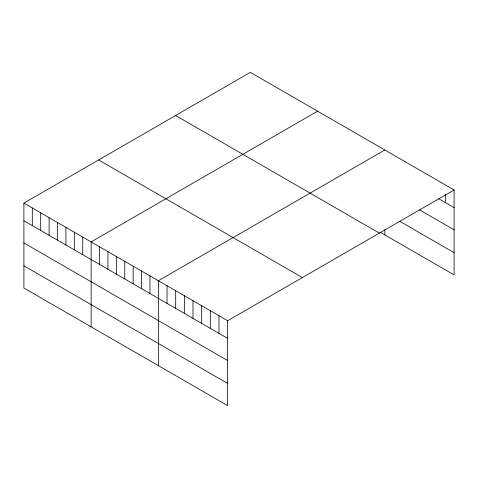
<?xml version="1.0" encoding="UTF-8"?>
<svg xmlns="http://www.w3.org/2000/svg" width="478" height="478" viewBox="0 0 478 478"><rect width="100%" height="100%" fill="white"/><g stroke="black" fill="none" stroke-linecap="round" stroke-linejoin="round"><path stroke-width="0.72" d="M454.1 189.981L227.642 320.726L227.642 405.643L23.9 288.019L23.9 203.102L250.358 72.357L454.1 189.981L454.1 274.898L380.303 232.296M317.595 111.171L91.137 241.916L91.137 326.833M384.826 149.99L158.367 280.735L158.367 365.652M438.637 198.699L454.1 207.631M419.463 209.83L454.1 229.828M399.674 221.278L454.1 252.701M175.629 115.503L379.371 233.127M98.629 159.957L302.371 277.581M23.9 203.102L227.642 320.726M23.9 220.746L227.642 338.376M23.9 242.944L227.642 360.573M23.9 265.816L227.642 383.446M445.442 194.54L445.442 202.63M384.826 229.727L384.826 234.907M218.984 315.731L218.984 333.375M210.32 310.73L210.32 328.374M201.662 305.729L201.662 323.379M193.004 300.734L193.004 318.378M184.347 295.733L184.347 313.377M175.689 290.732L175.689 308.376M167.025 285.736L167.025 303.381M149.967 275.884L149.967 293.528M141.56 271.032L141.56 288.676M133.153 266.18L133.153 283.824M124.752 261.329L124.752 278.973M116.345 256.471L116.345 274.121M107.944 251.619L107.944 269.269M99.538 246.768L99.538 264.418M82.73 237.064L82.73 254.708M74.323 232.212L74.323 249.857M65.922 227.361L65.922 245.005M57.515 222.509L57.515 240.153M49.115 217.657L49.115 235.301M40.708 212.806L40.708 230.45M32.307 207.954L32.307 225.598"/></g></svg>
